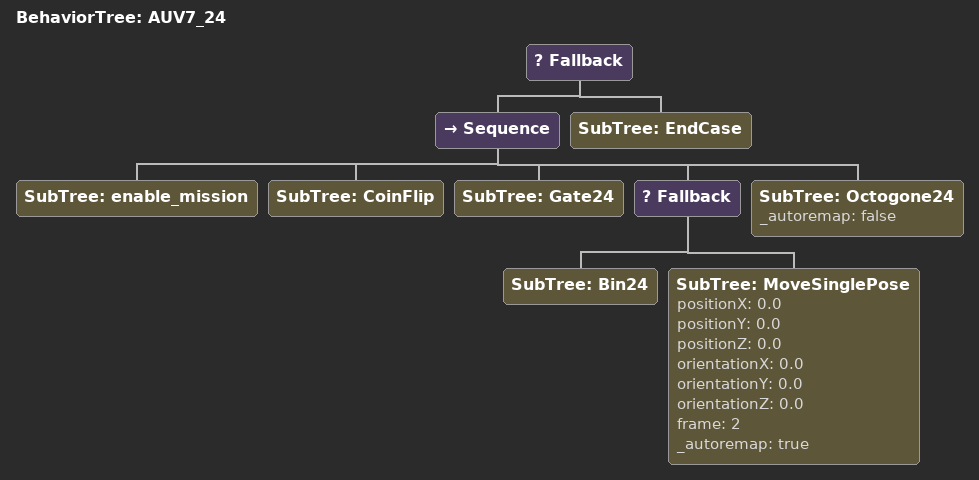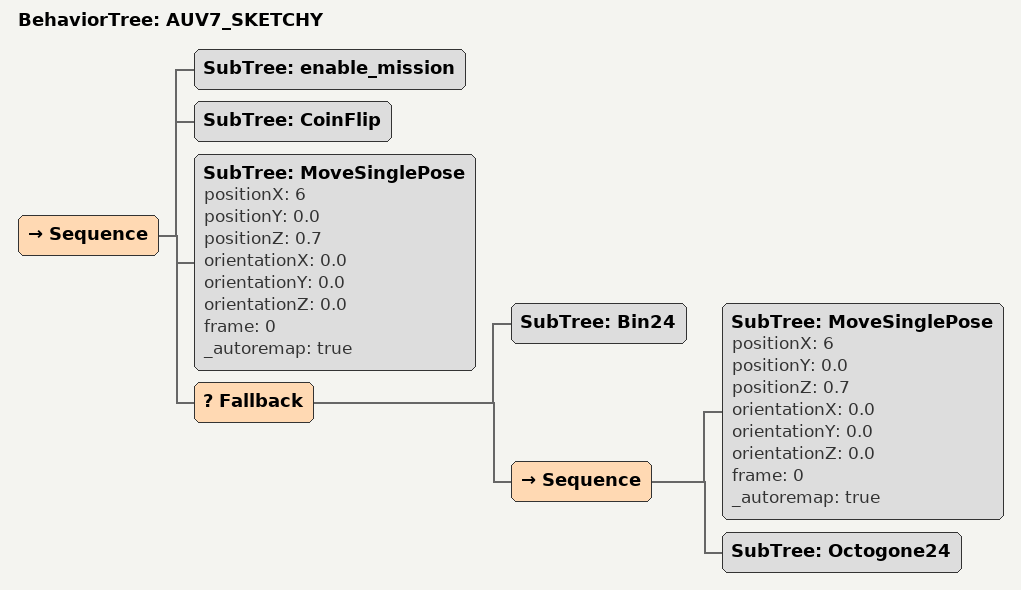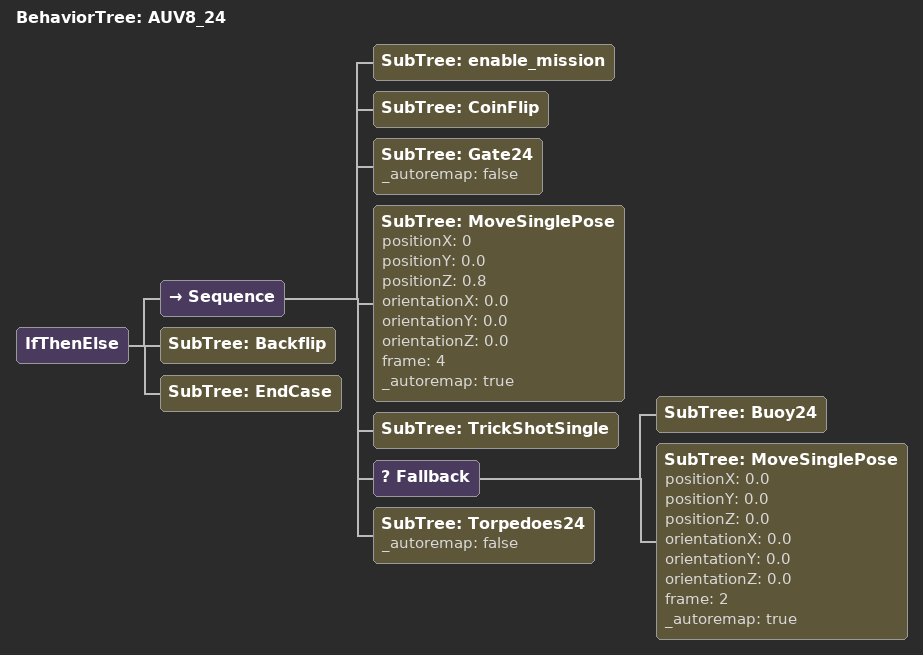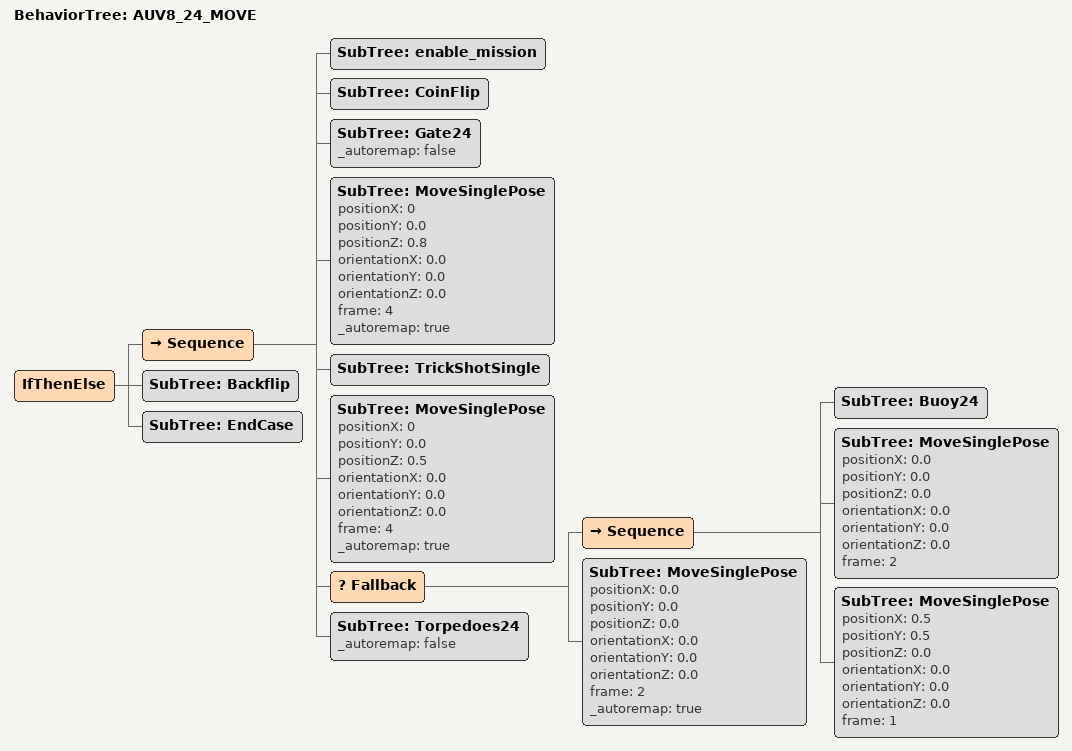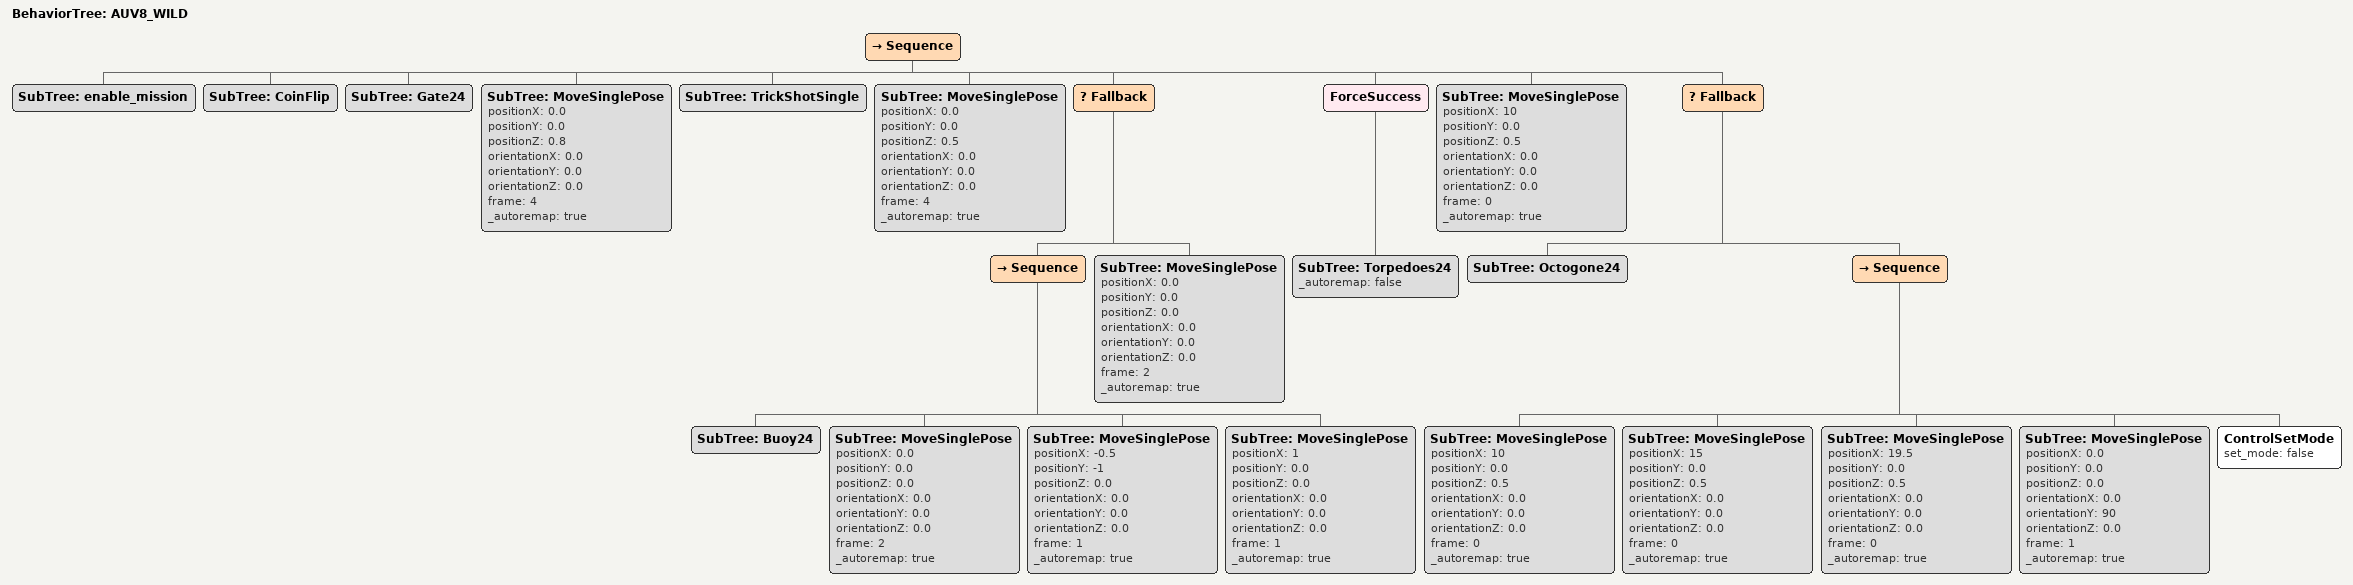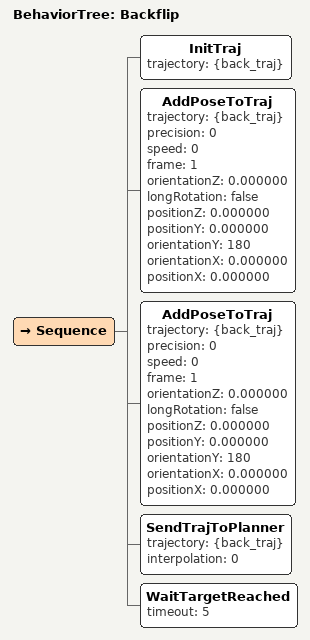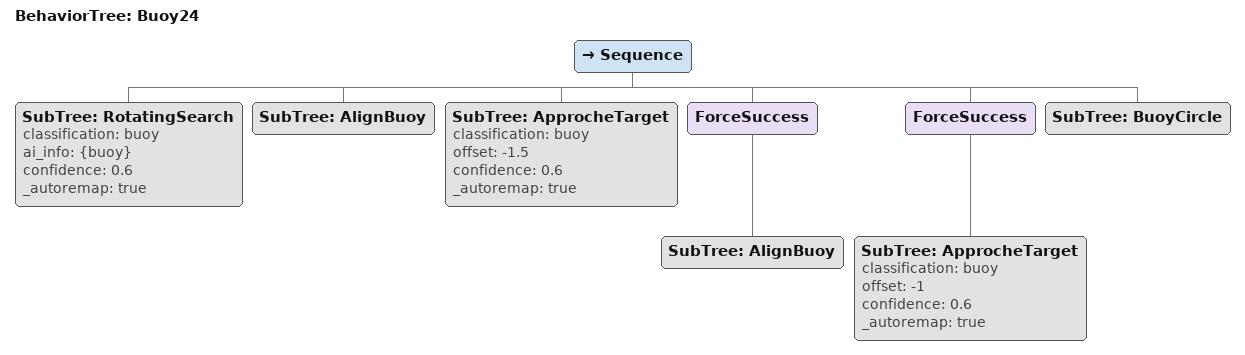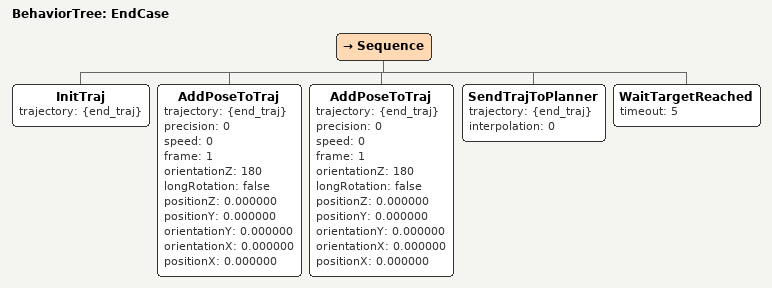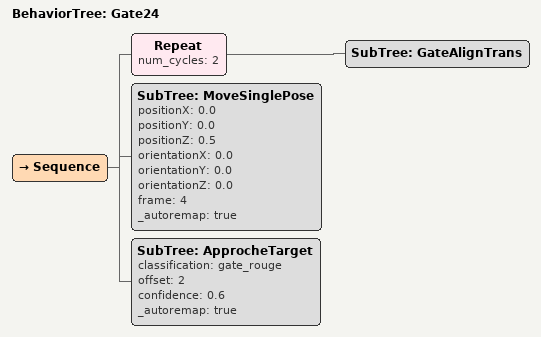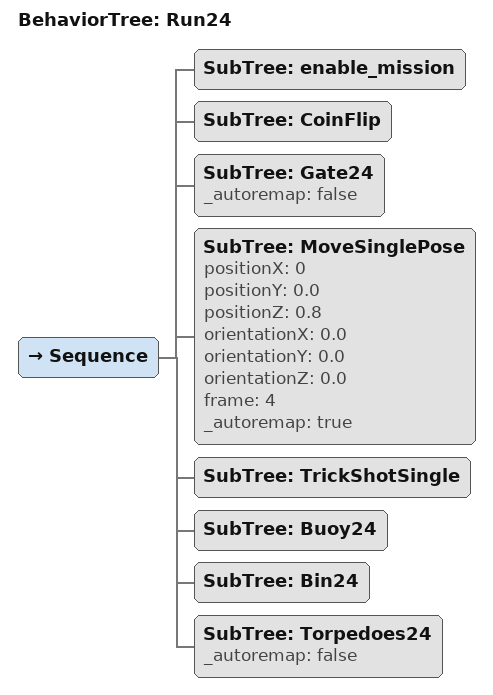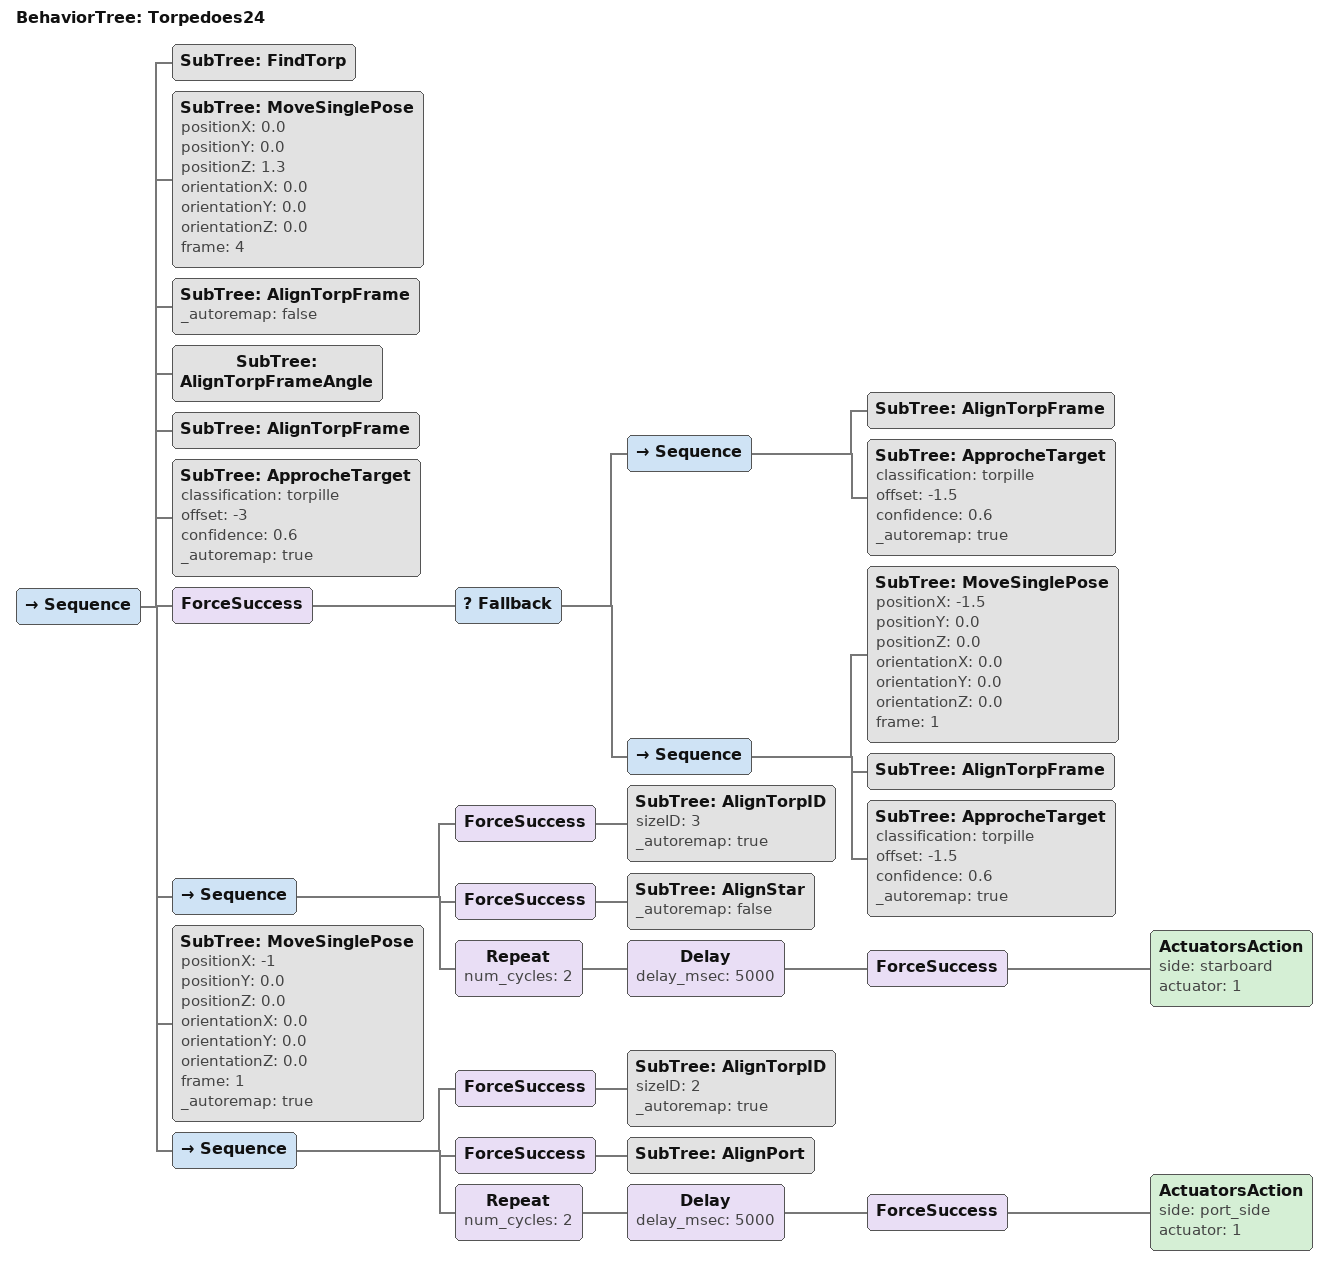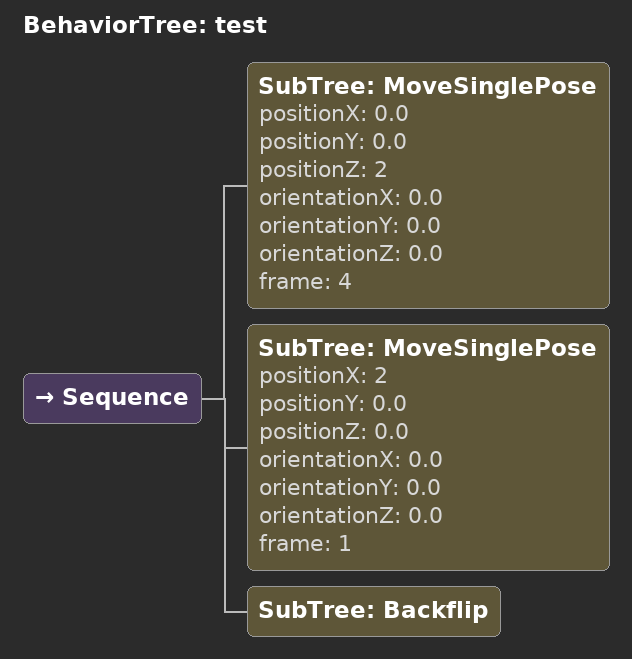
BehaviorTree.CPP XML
<?xml version="1.0" encoding="UTF-8"?>
<root BTCPP_format="4">
  <BehaviorTree ID="AUV7_24">
    <Fallback>
      <Sequence>
        <SubTree ID="enable_mission"/>
        <SubTree ID="CoinFlip"/>
        <SubTree ID="Gate24"/>
        <Fallback>
          <SubTree ID="Bin24"/>
          <SubTree ID="MoveSinglePose"
                   positionX="0.0"
                   positionY="0.0"
                   positionZ="0.0"
                   orientationX="0.0"
                   orientationY="0.0"
                   orientationZ="0.0"
                   frame="2"
                   _autoremap="true"/>
        </Fallback>
        <SubTree ID="Octogone24"
                 _autoremap="false"/>
      </Sequence>
      <SubTree ID="EndCase"/>
    </Fallback>
  </BehaviorTree>

  <BehaviorTree ID="AUV7_SKETCHY">
    <Sequence>
      <SubTree ID="enable_mission"/>
      <SubTree ID="CoinFlip"/>
      <SubTree ID="MoveSinglePose"
               positionX="6"
               positionY="0.0"
               positionZ="0.7"
               orientationX="0.0"
               orientationY="0.0"
               orientationZ="0.0"
               frame="0"
               _autoremap="true"/>
      <Fallback>
        <SubTree ID="Bin24"/>
        <Sequence>
          <SubTree ID="MoveSinglePose"
                   positionX="6"
                   positionY="0.0"
                   positionZ="0.7"
                   orientationX="0.0"
                   orientationY="0.0"
                   orientationZ="0.0"
                   frame="0"
                   _autoremap="true"/>
          <SubTree ID="Octogone24"/>
        </Sequence>
      </Fallback>
    </Sequence>
  </BehaviorTree>

  <BehaviorTree ID="AUV8_24">
    <IfThenElse>
      <Sequence>
        <SubTree ID="enable_mission"/>
        <SubTree ID="CoinFlip"/>
        <SubTree ID="Gate24"
                 _autoremap="false"/>
        <SubTree ID="MoveSinglePose"
                 positionX="0"
                 positionY="0.0"
                 positionZ="0.8"
                 orientationX="0.0"
                 orientationY="0.0"
                 orientationZ="0.0"
                 frame="4"
                 _autoremap="true"/>
        <SubTree ID="TrickShotSingle"/>
        <Fallback>
          <SubTree ID="Buoy24"/>
          <SubTree ID="MoveSinglePose"
                   positionX="0.0"
                   positionY="0.0"
                   positionZ="0.0"
                   orientationX="0.0"
                   orientationY="0.0"
                   orientationZ="0.0"
                   frame="2"
                   _autoremap="true"/>
        </Fallback>
        <SubTree ID="Torpedoes24"
                 _autoremap="false"/>
      </Sequence>
      <SubTree ID="Backflip"/>
      <SubTree ID="EndCase"/>
    </IfThenElse>
  </BehaviorTree>

  <BehaviorTree ID="AUV8_24_MOVE">
    <IfThenElse>
      <Sequence>
        <SubTree ID="enable_mission"/>
        <SubTree ID="CoinFlip"/>
        <SubTree ID="Gate24"
                 _autoremap="false"/>
        <SubTree ID="MoveSinglePose"
                 positionX="0"
                 positionY="0.0"
                 positionZ="0.8"
                 orientationX="0.0"
                 orientationY="0.0"
                 orientationZ="0.0"
                 frame="4"
                 _autoremap="true"/>
        <SubTree ID="TrickShotSingle"/>
        <SubTree ID="MoveSinglePose"
                 positionX="0"
                 positionY="0.0"
                 positionZ="0.5"
                 orientationX="0.0"
                 orientationY="0.0"
                 orientationZ="0.0"
                 frame="4"
                 _autoremap="true"/>
        <Fallback>
          <Sequence>
            <SubTree ID="Buoy24"/>
            <SubTree ID="MoveSinglePose"
                     positionX="0.0"
                     positionY="0.0"
                     positionZ="0.0"
                     orientationX="0.0"
                     orientationY="0.0"
                     orientationZ="0.0"
                     frame="2"/>
            <SubTree ID="MoveSinglePose"
                     positionX="0.5"
                     positionY="0.5"
                     positionZ="0.0"
                     orientationX="0.0"
                     orientationY="0.0"
                     orientationZ="0.0"
                     frame="1"/>
          </Sequence>
          <SubTree ID="MoveSinglePose"
                   positionX="0.0"
                   positionY="0.0"
                   positionZ="0.0"
                   orientationX="0.0"
                   orientationY="0.0"
                   orientationZ="0.0"
                   frame="2"
                   _autoremap="true"/>
        </Fallback>
        <SubTree ID="Torpedoes24"
                 _autoremap="false"/>
      </Sequence>
      <SubTree ID="Backflip"/>
      <SubTree ID="EndCase"/>
    </IfThenElse>
  </BehaviorTree>

  <BehaviorTree ID="AUV8_WILD">
    <Sequence>
      <SubTree ID="enable_mission"/>
      <SubTree ID="CoinFlip"/>
      <SubTree ID="Gate24"/>
      <SubTree ID="MoveSinglePose"
               positionX="0.0"
               positionY="0.0"
               positionZ="0.8"
               orientationX="0.0"
               orientationY="0.0"
               orientationZ="0.0"
               frame="4"
               _autoremap="true"/>
      <SubTree ID="TrickShotSingle"/>
      <SubTree ID="MoveSinglePose"
               positionX="0.0"
               positionY="0.0"
               positionZ="0.5"
               orientationX="0.0"
               orientationY="0.0"
               orientationZ="0.0"
               frame="4"
               _autoremap="true"/>
      <Fallback>
        <Sequence>
          <SubTree ID="Buoy24"/>
          <SubTree ID="MoveSinglePose"
                   positionX="0.0"
                   positionY="0.0"
                   positionZ="0.0"
                   orientationX="0.0"
                   orientationY="0.0"
                   orientationZ="0.0"
                   frame="2"
                   _autoremap="true"/>
          <SubTree ID="MoveSinglePose"
                   positionX="-0.5"
                   positionY="-1"
                   positionZ="0.0"
                   orientationX="0.0"
                   orientationY="0.0"
                   orientationZ="0.0"
                   frame="1"
                   _autoremap="true"/>
          <SubTree ID="MoveSinglePose"
                   positionX="1"
                   positionY="0.0"
                   positionZ="0.0"
                   orientationX="0.0"
                   orientationY="0.0"
                   orientationZ="0.0"
                   frame="1"
                   _autoremap="true"/>
        </Sequence>
        <SubTree ID="MoveSinglePose"
                 positionX="0.0"
                 positionY="0.0"
                 positionZ="0.0"
                 orientationX="0.0"
                 orientationY="0.0"
                 orientationZ="0.0"
                 frame="2"
                 _autoremap="true"/>
      </Fallback>
      <ForceSuccess>
        <SubTree ID="Torpedoes24"
                 _autoremap="false"/>
      </ForceSuccess>
      <SubTree ID="MoveSinglePose"
               positionX="10"
               positionY="0.0"
               positionZ="0.5"
               orientationX="0.0"
               orientationY="0.0"
               orientationZ="0.0"
               frame="0"
               _autoremap="true"/>
      <Fallback>
        <SubTree ID="Octogone24"/>
        <Sequence>
          <SubTree ID="MoveSinglePose"
                   positionX="10"
                   positionY="0.0"
                   positionZ="0.5"
                   orientationX="0.0"
                   orientationY="0.0"
                   orientationZ="0.0"
                   frame="0"
                   _autoremap="true"/>
          <SubTree ID="MoveSinglePose"
                   positionX="15"
                   positionY="0.0"
                   positionZ="0.5"
                   orientationX="0.0"
                   orientationY="0.0"
                   orientationZ="0.0"
                   frame="0"
                   _autoremap="true"/>
          <SubTree ID="MoveSinglePose"
                   positionX="19.5"
                   positionY="0.0"
                   positionZ="0.5"
                   orientationX="0.0"
                   orientationY="0.0"
                   orientationZ="0.0"
                   frame="0"
                   _autoremap="true"/>
          <SubTree ID="MoveSinglePose"
                   positionX="0.0"
                   positionY="0.0"
                   positionZ="0.0"
                   orientationX="0.0"
                   orientationY="90"
                   orientationZ="0.0"
                   frame="1"
                   _autoremap="true"/>
          <ControlSetMode set_mode="false"/>
        </Sequence>
      </Fallback>
    </Sequence>
  </BehaviorTree>

  <BehaviorTree ID="Backflip">
    <Sequence>
      <InitTraj trajectory="{back_traj}"/>
      <AddPoseToTraj trajectory="{back_traj}"
                     precision="0"
                     speed="0"
                     frame="1"
                     orientationZ="0.000000"
                     longRotation="false"
                     positionZ="0.000000"
                     positionY="0.000000"
                     orientationY="180"
                     orientationX="0.000000"
                     positionX="0.000000"/>
      <AddPoseToTraj trajectory="{back_traj}"
                     precision="0"
                     speed="0"
                     frame="1"
                     orientationZ="0.000000"
                     longRotation="false"
                     positionZ="0.000000"
                     positionY="0.000000"
                     orientationY="180"
                     orientationX="0.000000"
                     positionX="0.000000"/>
      <SendTrajToPlanner trajectory="{back_traj}"
                         interpolation="0"/>
      <WaitTargetReached timeout="5"/>
    </Sequence>
  </BehaviorTree>

  <BehaviorTree ID="Buoy24">
    <Sequence>
      <SubTree ID="RotatingSearch"
               classification="buoy"
               ai_info="{buoy}"
               confidence="0.6"
               _autoremap="true"/>
      <SubTree ID="AlignBuoy"/>
      <SubTree ID="ApprocheTarget"
               classification="buoy"
               offset="-1.5"
               confidence="0.6"
               _autoremap="true"/>
      <ForceSuccess>
        <SubTree ID="AlignBuoy"/>
      </ForceSuccess>
      <ForceSuccess>
        <SubTree ID="ApprocheTarget"
                 classification="buoy"
                 offset="-1"
                 confidence="0.6"
                 _autoremap="true"/>
      </ForceSuccess>
      <SubTree ID="BuoyCircle"/>
    </Sequence>
  </BehaviorTree>

  <BehaviorTree ID="EndCase">
    <Sequence>
      <InitTraj trajectory="{end_traj}"/>
      <AddPoseToTraj trajectory="{end_traj}"
                     precision="0"
                     speed="0"
                     frame="1"
                     orientationZ="180"
                     longRotation="false"
                     positionZ="0.000000"
                     positionY="0.000000"
                     orientationY="0.000000"
                     orientationX="0.000000"
                     positionX="0.000000"/>
      <AddPoseToTraj trajectory="{end_traj}"
                     precision="0"
                     speed="0"
                     frame="1"
                     orientationZ="180"
                     longRotation="false"
                     positionZ="0.000000"
                     positionY="0.000000"
                     orientationY="0.000000"
                     orientationX="0.000000"
                     positionX="0.000000"/>
      <SendTrajToPlanner trajectory="{end_traj}"
                         interpolation="0"/>
      <WaitTargetReached timeout="5"/>
    </Sequence>
  </BehaviorTree>

  <BehaviorTree ID="Gate24">
    <Sequence>
      <Repeat num_cycles="2">
        <SubTree ID="GateAlignTrans"/>
      </Repeat>
      <SubTree ID="MoveSinglePose"
               positionX="0.0"
               positionY="0.0"
               positionZ="0.5"
               orientationX="0.0"
               orientationY="0.0"
               orientationZ="0.0"
               frame="4"
               _autoremap="true"/>
      <SubTree ID="ApprocheTarget"
               classification="gate_rouge"
               offset="2"
               confidence="0.6"
               _autoremap="true"/>
    </Sequence>
  </BehaviorTree>

  <BehaviorTree ID="Run24">
    <Sequence>
      <SubTree ID="enable_mission"/>
      <SubTree ID="CoinFlip"/>
      <SubTree ID="Gate24"
               _autoremap="false"/>
      <SubTree ID="MoveSinglePose"
               positionX="0"
               positionY="0.0"
               positionZ="0.8"
               orientationX="0.0"
               orientationY="0.0"
               orientationZ="0.0"
               frame="4"
               _autoremap="true"/>
      <SubTree ID="TrickShotSingle"/>
      <SubTree ID="Buoy24"/>
      <SubTree ID="Bin24"/>
      <SubTree ID="Torpedoes24"
               _autoremap="false"/>
    </Sequence>
  </BehaviorTree>

  <BehaviorTree ID="Torpedoes24">
    <Sequence>
      <SubTree ID="FindTorp"/>
      <SubTree ID="MoveSinglePose"
               positionX="0.0"
               positionY="0.0"
               positionZ="1.3"
               orientationX="0.0"
               orientationY="0.0"
               orientationZ="0.0"
               frame="4"/>
      <SubTree ID="AlignTorpFrame"
               _autoremap="false"/>
      <SubTree ID="AlignTorpFrameAngle"/>
      <SubTree ID="AlignTorpFrame"/>
      <SubTree ID="ApprocheTarget"
               classification="torpille"
               offset="-3"
               confidence="0.6"
               _autoremap="true"/>
      <ForceSuccess>
        <Fallback>
          <Sequence>
            <SubTree ID="AlignTorpFrame"/>
            <SubTree ID="ApprocheTarget"
                     classification="torpille"
                     offset="-1.5"
                     confidence="0.6"
                     _autoremap="true"/>
          </Sequence>
          <Sequence>
            <SubTree ID="MoveSinglePose"
                     positionX="-1.5"
                     positionY="0.0"
                     positionZ="0.0"
                     orientationX="0.0"
                     orientationY="0.0"
                     orientationZ="0.0"
                     frame="1"/>
            <SubTree ID="AlignTorpFrame"/>
            <SubTree ID="ApprocheTarget"
                     classification="torpille"
                     offset="-1.5"
                     confidence="0.6"
                     _autoremap="true"/>
          </Sequence>
        </Fallback>
      </ForceSuccess>
      <Sequence>
        <ForceSuccess>
          <SubTree ID="AlignTorpID"
                   sizeID="3"
                   _autoremap="true"/>
        </ForceSuccess>
        <ForceSuccess>
          <SubTree ID="AlignStar"
                   _autoremap="false"/>
        </ForceSuccess>
        <Repeat num_cycles="2">
          <Delay delay_msec="5000">
            <ForceSuccess>
              <ActuatorsAction side="starboard"
                               actuator="1"/>
            </ForceSuccess>
          </Delay>
        </Repeat>
      </Sequence>
      <SubTree ID="MoveSinglePose"
               positionX="-1"
               positionY="0.0"
               positionZ="0.0"
               orientationX="0.0"
               orientationY="0.0"
               orientationZ="0.0"
               frame="1"
               _autoremap="true"/>
      <Sequence>
        <ForceSuccess>
          <SubTree ID="AlignTorpID"
                   sizeID="2"
                   _autoremap="true"/>
        </ForceSuccess>
        <ForceSuccess>
          <SubTree ID="AlignPort"/>
        </ForceSuccess>
        <Repeat num_cycles="2">
          <Delay delay_msec="5000">
            <ForceSuccess>
              <ActuatorsAction side="port_side"
                               actuator="1"/>
            </ForceSuccess>
          </Delay>
        </Repeat>
      </Sequence>
    </Sequence>
  </BehaviorTree>

  <BehaviorTree ID="test">
    <Sequence>
      <SubTree ID="MoveSinglePose"
               positionX="0.0"
               positionY="0.0"
               positionZ="2"
               orientationX="0.0"
               orientationY="0.0"
               orientationZ="0.0"
               frame="4"/>
      <SubTree ID="MoveSinglePose"
               positionX="2"
               positionY="0.0"
               positionZ="0.0"
               orientationX="0.0"
               orientationY="0.0"
               orientationZ="0.0"
               frame="1"/>
      <SubTree ID="Backflip"/>
    </Sequence>
  </BehaviorTree>

</root>
